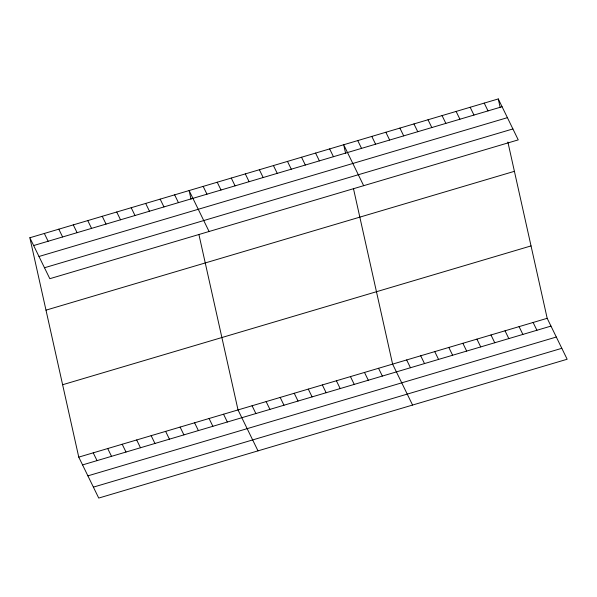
<?xml version="1.0" encoding="UTF-8"?>
<svg xmlns="http://www.w3.org/2000/svg" width="597" height="597" viewBox="0 0 597 597"><rect width="100%" height="100%" fill="white"/><g stroke="black" fill="none" stroke-linecap="round" stroke-linejoin="round"><path stroke-width="0.9" d="M29.85 237.755L498.271 98.938L518.241 139.877L49.82 278.695L29.85 237.755L78.759 457.123L98.729 498.062L567.15 359.245L547.18 318.305L507.875 142.026M33.648 245.546L502.07 106.729M38.984 256.486L507.405 117.661M44.484 267.755L512.905 128.937M45.991 310.149L514.413 171.324M62.618 384.737L531.039 245.912M78.759 457.123L547.18 318.305M82.558 464.914L550.979 326.096M87.893 475.854L556.314 337.029M93.393 487.13L561.814 348.305M484.219 103.102L488.018 110.893M470.167 107.266L473.966 115.057M456.115 111.43L459.914 119.221M442.064 115.594L445.862 123.385M533.128 322.47L536.927 330.26M428.004 119.758L431.81 127.549M519.077 326.634L522.875 334.424M413.952 123.922L417.758 131.713M505.025 330.798L508.823 338.589M399.9 128.086L403.699 135.877M490.973 334.962L494.771 342.753M385.849 132.25L389.647 140.041M476.921 339.126L480.719 346.917M371.797 136.415L375.595 144.205M462.869 343.29L466.667 351.081M357.745 140.579L361.543 148.369M448.817 347.454L452.616 355.245M363.663 185.689L343.693 144.743L345.611 153.362M434.758 351.618L438.564 359.409M329.641 148.914L333.439 156.698M420.706 355.782L424.504 363.573M315.589 153.078L319.388 160.869M406.654 359.946L410.452 367.737M301.537 157.242L305.336 165.033M412.572 405.057L392.602 364.11L353.491 188.697M287.478 161.406L291.284 169.197M378.55 368.282L382.349 376.073M273.426 165.57L277.232 173.361M364.498 372.446L368.297 380.237M259.374 169.735L263.173 177.525M350.446 376.61L354.245 384.401M245.322 173.899L249.121 181.689M336.395 380.774L340.193 388.565M231.27 178.063L235.069 185.854M322.343 384.938L326.141 392.729M217.218 182.227L221.017 190.018M308.291 389.102L312.089 396.893M203.167 186.391L206.965 194.182M294.231 393.266L298.037 401.057M209.084 231.502L189.115 190.555L191.033 199.174M280.18 397.43L283.985 405.221M174.637 194.846L178.436 202.637M266.128 401.594L269.926 409.385M160.153 199.137L163.959 206.928M252.076 405.759L255.874 413.549M145.675 203.428L149.474 211.219M257.994 450.869L238.024 409.923L198.913 234.509M131.198 207.719L134.997 215.51M223.547 414.214L227.345 422.004M116.721 212.01L120.519 219.8M209.069 418.504L212.868 426.295M102.244 216.301L106.042 224.091M194.592 422.795L198.391 430.586M87.766 220.591L91.565 228.382M180.107 427.086L183.913 434.877M73.282 224.882L77.088 232.673M165.63 431.377L169.429 439.168M58.804 229.173L62.61 236.964M151.153 435.668L154.951 443.459M44.327 233.464L48.126 241.255M136.676 439.959L140.474 447.75M122.198 444.25L125.997 452.041M107.721 448.541L111.52 456.332M93.236 452.832L97.042 460.623M498.271 98.938L500.189 107.55"/></g></svg>
